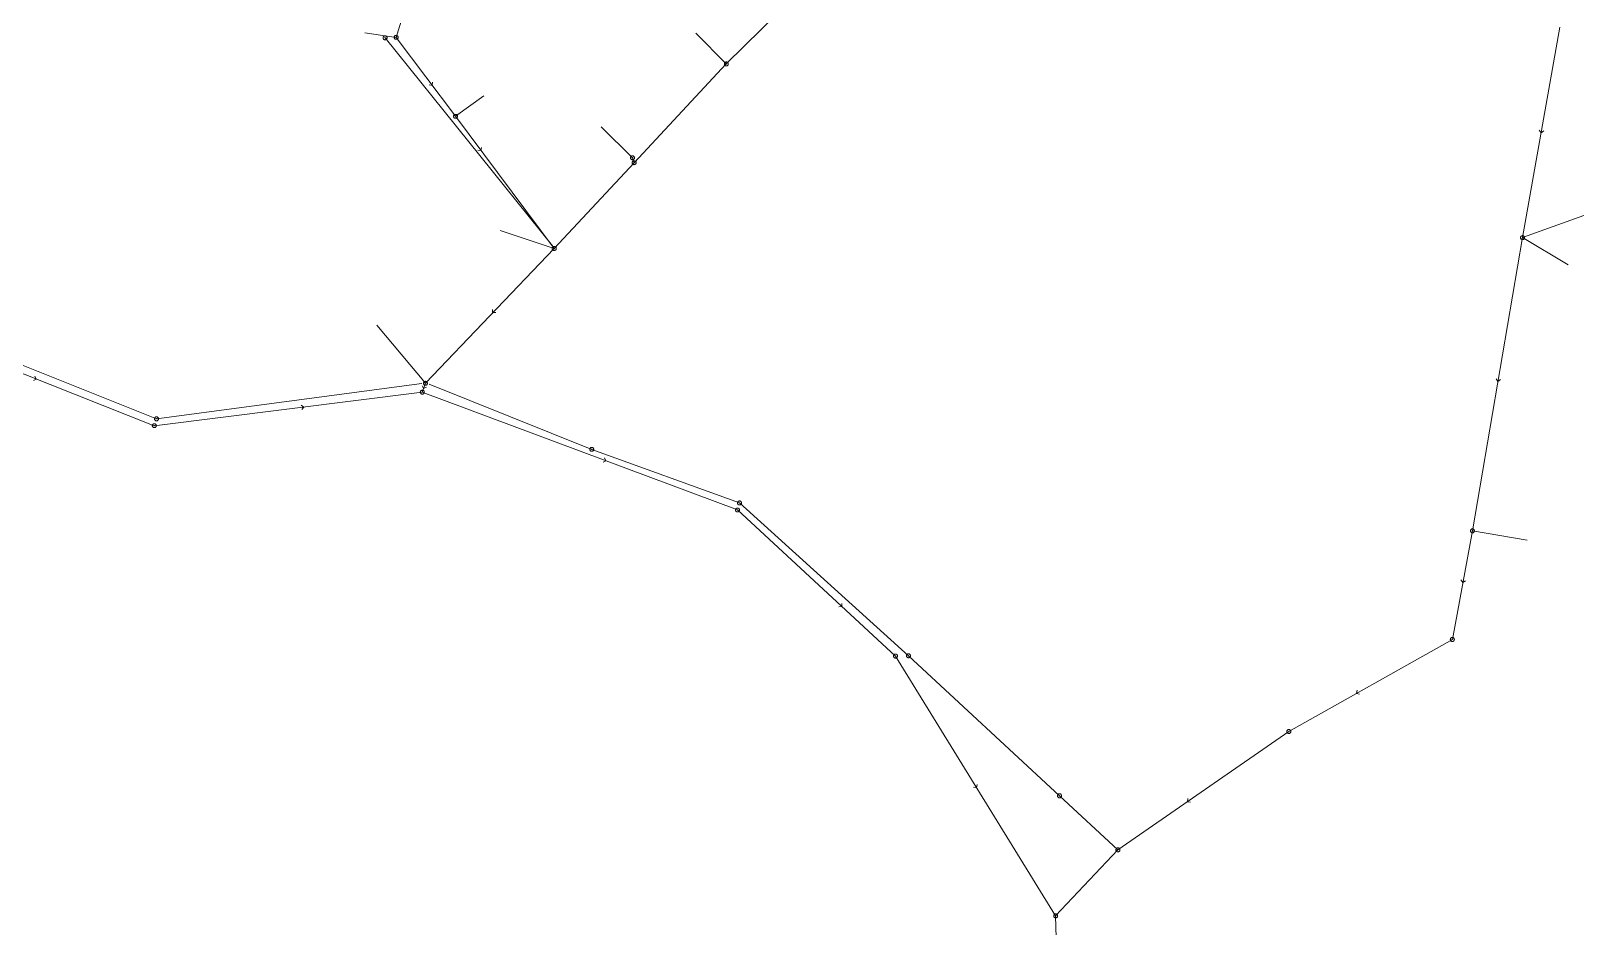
# Model space of a CAD drawing. Header units: metres. Extents: x 25504150 to 25508618, y 6694193 to 6702753.
# Drawn here: x 25505196.5 to 25505559, y 6698208.7 to 6698417.8 of the extents above; entities that cross this region are included whole.
import ezdxf

# ---------------------------------------------------------------- set-up
doc = ezdxf.new("R2010")
doc.units = ezdxf.units.M
for name, pattern in [('Sewer_node', [0]), ('Viemariputket', [0]), ('Viemarivarusteet', [0])]:
    doc.linetypes.add(name, pattern=pattern)
for name, color, linetype, lineweight in [('Sewer_node', 7, 'Sewer_node', 0), ('Viemariputket', 7, 'Viemariputket', 0), ('Viemarivarusteet', 7, 'Viemarivarusteet', 0)]:
    doc.layers.add(name, color=color, linetype=linetype, lineweight=lineweight)

msp = doc.modelspace()

# ---------------------------------------------------------------- linework, layer by layer
at = {"layer": 'Sewer_node', "color": 252, "linetype": 'Continuous', "lineweight": 9, "true_color": 0x848484, "flags": 128}
for points, elevation in [([(25505279.58, 6698416.25), (25505279.57, 6698416.32), (25505279.56, 6698416.39), (25505279.53, 6698416.46), (25505279.49, 6698416.52), (25505279.45, 6698416.58), (25505279.39, 6698416.62), (25505279.33, 6698416.66), (25505279.26, 6698416.69), (25505279.19, 6698416.7), (25505279.12, 6698416.71), (25505279.05, 6698416.7), (25505278.98, 6698416.69), (25505278.91, 6698416.66), (25505278.85, 6698416.62), (25505278.79, 6698416.58), (25505278.75, 6698416.52), (25505278.71, 6698416.46), (25505278.68, 6698416.39), (25505278.67, 6698416.32), (25505278.66, 6698416.25), (25505278.67, 6698416.18), (25505278.68, 6698416.11), (25505278.71, 6698416.04), (25505278.75, 6698415.98), (25505278.79, 6698415.92), (25505278.85, 6698415.88), (25505278.91, 6698415.84), (25505278.98, 6698415.81), (25505279.05, 6698415.8), (25505279.12, 6698415.79), (25505279.19, 6698415.8), (25505279.26, 6698415.81), (25505279.33, 6698415.84), (25505279.39, 6698415.88), (25505279.45, 6698415.92), (25505279.49, 6698415.98), (25505279.53, 6698416.04), (25505279.56, 6698416.11), (25505279.57, 6698416.18)], 39.49), ([(25505226.22, 6698327.32), (25505226.21, 6698327.39), (25505226.2, 6698327.46), (25505226.17, 6698327.53), (25505226.13, 6698327.59), (25505226.09, 6698327.65), (25505226.03, 6698327.69), (25505225.97, 6698327.73), (25505225.9, 6698327.76), (25505225.83, 6698327.77), (25505225.76, 6698327.78), (25505225.69, 6698327.77), (25505225.62, 6698327.76), (25505225.55, 6698327.73), (25505225.49, 6698327.69), (25505225.43, 6698327.65), (25505225.39, 6698327.59), (25505225.35, 6698327.53), (25505225.32, 6698327.46), (25505225.31, 6698327.39), (25505225.3, 6698327.32), (25505225.31, 6698327.25), (25505225.32, 6698327.18), (25505225.35, 6698327.11), (25505225.39, 6698327.05), (25505225.43, 6698326.99), (25505225.49, 6698326.95), (25505225.55, 6698326.91), (25505225.62, 6698326.88), (25505225.69, 6698326.87), (25505225.76, 6698326.86), (25505225.83, 6698326.87), (25505225.9, 6698326.88), (25505225.97, 6698326.91), (25505226.03, 6698326.95), (25505226.09, 6698326.99), (25505226.13, 6698327.05), (25505226.17, 6698327.11), (25505226.2, 6698327.18), (25505226.21, 6698327.25)], 38.55), ([(25505327.83, 6698320.19), (25505327.82, 6698320.26), (25505327.81, 6698320.33), (25505327.78, 6698320.4), (25505327.74, 6698320.46), (25505327.7, 6698320.52), (25505327.64, 6698320.56), (25505327.58, 6698320.6), (25505327.51, 6698320.63), (25505327.44, 6698320.64), (25505327.37, 6698320.65), (25505327.3, 6698320.64), (25505327.23, 6698320.63), (25505327.16, 6698320.6), (25505327.1, 6698320.56), (25505327.04, 6698320.52), (25505327, 6698320.46), (25505326.96, 6698320.4), (25505326.93, 6698320.33), (25505326.92, 6698320.26), (25505326.91, 6698320.19), (25505326.92, 6698320.12), (25505326.93, 6698320.05), (25505326.96, 6698319.98), (25505327, 6698319.92), (25505327.04, 6698319.86), (25505327.1, 6698319.82), (25505327.16, 6698319.78), (25505327.23, 6698319.75), (25505327.3, 6698319.74), (25505327.37, 6698319.73), (25505327.44, 6698319.74), (25505327.51, 6698319.75), (25505327.58, 6698319.78), (25505327.64, 6698319.82), (25505327.7, 6698319.86), (25505327.74, 6698319.92), (25505327.78, 6698319.98), (25505327.81, 6698320.05), (25505327.82, 6698320.12)], 37.8), ([(25505362.32, 6698307.68), (25505362.31, 6698307.75), (25505362.3, 6698307.82), (25505362.27, 6698307.89), (25505362.23, 6698307.95), (25505362.19, 6698308.01), (25505362.13, 6698308.05), (25505362.07, 6698308.09), (25505362, 6698308.12), (25505361.93, 6698308.13), (25505361.86, 6698308.14), (25505361.79, 6698308.13), (25505361.72, 6698308.12), (25505361.65, 6698308.09), (25505361.59, 6698308.05), (25505361.53, 6698308.01), (25505361.49, 6698307.95), (25505361.45, 6698307.89), (25505361.42, 6698307.82), (25505361.41, 6698307.75), (25505361.4, 6698307.68), (25505361.41, 6698307.61), (25505361.42, 6698307.54), (25505361.45, 6698307.47), (25505361.49, 6698307.41), (25505361.53, 6698307.35), (25505361.59, 6698307.31), (25505361.65, 6698307.27), (25505361.72, 6698307.24), (25505361.79, 6698307.23), (25505361.86, 6698307.22), (25505361.93, 6698307.23), (25505362, 6698307.24), (25505362.07, 6698307.27), (25505362.13, 6698307.31), (25505362.19, 6698307.35), (25505362.23, 6698307.41), (25505362.27, 6698307.47), (25505362.3, 6698307.54), (25505362.31, 6698307.61)], 37.69), ([(25505401.76, 6698272), (25505401.75, 6698272.07), (25505401.74, 6698272.14), (25505401.71, 6698272.21), (25505401.67, 6698272.27), (25505401.63, 6698272.33), (25505401.57, 6698272.37), (25505401.51, 6698272.41), (25505401.44, 6698272.44), (25505401.37, 6698272.45), (25505401.3, 6698272.46), (25505401.23, 6698272.45), (25505401.16, 6698272.44), (25505401.09, 6698272.41), (25505401.03, 6698272.37), (25505400.97, 6698272.33), (25505400.93, 6698272.27), (25505400.89, 6698272.21), (25505400.86, 6698272.14), (25505400.85, 6698272.07), (25505400.84, 6698272), (25505400.85, 6698271.93), (25505400.86, 6698271.86), (25505400.89, 6698271.79), (25505400.93, 6698271.73), (25505400.97, 6698271.67), (25505401.03, 6698271.63), (25505401.09, 6698271.59), (25505401.16, 6698271.56), (25505401.23, 6698271.55), (25505401.3, 6698271.54), (25505401.37, 6698271.55), (25505401.44, 6698271.56), (25505401.51, 6698271.59), (25505401.57, 6698271.63), (25505401.63, 6698271.67), (25505401.67, 6698271.73), (25505401.71, 6698271.79), (25505401.74, 6698271.86), (25505401.75, 6698271.93)], 37.53), ([(25505437.02, 6698239.32), (25505437.01, 6698239.39), (25505437, 6698239.47), (25505436.97, 6698239.53), (25505436.93, 6698239.6), (25505436.88, 6698239.65), (25505436.83, 6698239.7), (25505436.76, 6698239.74), (25505436.7, 6698239.77), (25505436.62, 6698239.78), (25505436.55, 6698239.79), (25505436.48, 6698239.78), (25505436.4, 6698239.77), (25505436.34, 6698239.74), (25505436.27, 6698239.7), (25505436.22, 6698239.65), (25505436.17, 6698239.6), (25505436.13, 6698239.53), (25505436.1, 6698239.47), (25505436.09, 6698239.39), (25505436.08, 6698239.32), (25505436.09, 6698239.25), (25505436.1, 6698239.17), (25505436.13, 6698239.11), (25505436.17, 6698239.04), (25505436.22, 6698238.99), (25505436.27, 6698238.94), (25505436.34, 6698238.9), (25505436.4, 6698238.87), (25505436.48, 6698238.86), (25505436.55, 6698238.85), (25505436.62, 6698238.86), (25505436.7, 6698238.87), (25505436.76, 6698238.9), (25505436.83, 6698238.94), (25505436.88, 6698238.99), (25505436.93, 6698239.04), (25505436.97, 6698239.11), (25505437, 6698239.17), (25505437.01, 6698239.25)], 38.22)]:
    msp.add_lwpolyline(points, close=True, dxfattribs=dict(at, elevation=elevation))
at = {"layer": 'Sewer_node', "color": 46, "linetype": 'Continuous', "true_color": 0x7f5f00, "flags": 128}
for points, elevation in [([(25505282.16, 6698416.36), (25505282.15, 6698416.43), (25505282.14, 6698416.5), (25505282.11, 6698416.57), (25505282.07, 6698416.63), (25505282.03, 6698416.69), (25505281.97, 6698416.73), (25505281.91, 6698416.77), (25505281.84, 6698416.8), (25505281.77, 6698416.81), (25505281.7, 6698416.82), (25505281.63, 6698416.81), (25505281.56, 6698416.8), (25505281.49, 6698416.77), (25505281.43, 6698416.73), (25505281.37, 6698416.69), (25505281.33, 6698416.63), (25505281.29, 6698416.57), (25505281.26, 6698416.5), (25505281.25, 6698416.43), (25505281.24, 6698416.36), (25505281.25, 6698416.29), (25505281.26, 6698416.22), (25505281.29, 6698416.15), (25505281.33, 6698416.09), (25505281.37, 6698416.03), (25505281.43, 6698415.99), (25505281.49, 6698415.95), (25505281.56, 6698415.92), (25505281.63, 6698415.91), (25505281.7, 6698415.9), (25505281.77, 6698415.91), (25505281.84, 6698415.92), (25505281.91, 6698415.95), (25505281.97, 6698415.99), (25505282.03, 6698416.03), (25505282.07, 6698416.09), (25505282.11, 6698416.15), (25505282.14, 6698416.22), (25505282.15, 6698416.29)], 39.29), ([(25505359.24, 6698410.16), (25505359.23, 6698410.23), (25505359.22, 6698410.3), (25505359.19, 6698410.37), (25505359.15, 6698410.43), (25505359.11, 6698410.49), (25505359.05, 6698410.53), (25505358.99, 6698410.57), (25505358.92, 6698410.6), (25505358.85, 6698410.61), (25505358.78, 6698410.62), (25505358.71, 6698410.61), (25505358.64, 6698410.6), (25505358.57, 6698410.57), (25505358.51, 6698410.53), (25505358.45, 6698410.49), (25505358.41, 6698410.43), (25505358.37, 6698410.37), (25505358.34, 6698410.3), (25505358.33, 6698410.23), (25505358.32, 6698410.16), (25505358.33, 6698410.09), (25505358.34, 6698410.02), (25505358.37, 6698409.95), (25505358.41, 6698409.89), (25505358.45, 6698409.83), (25505358.51, 6698409.79), (25505358.57, 6698409.75), (25505358.64, 6698409.72), (25505358.71, 6698409.71), (25505358.78, 6698409.7), (25505358.85, 6698409.71), (25505358.92, 6698409.72), (25505358.99, 6698409.75), (25505359.05, 6698409.79), (25505359.11, 6698409.83), (25505359.15, 6698409.89), (25505359.19, 6698409.95), (25505359.22, 6698410.02), (25505359.23, 6698410.09)], 39.35), ([(25505296.03, 6698397.93), (25505296.02, 6698398), (25505296.01, 6698398.07), (25505295.98, 6698398.14), (25505295.94, 6698398.2), (25505295.9, 6698398.26), (25505295.84, 6698398.3), (25505295.78, 6698398.34), (25505295.71, 6698398.37), (25505295.64, 6698398.38), (25505295.57, 6698398.39), (25505295.5, 6698398.38), (25505295.43, 6698398.37), (25505295.36, 6698398.34), (25505295.3, 6698398.3), (25505295.24, 6698398.26), (25505295.2, 6698398.2), (25505295.16, 6698398.14), (25505295.13, 6698398.07), (25505295.12, 6698398), (25505295.11, 6698397.93), (25505295.12, 6698397.86), (25505295.13, 6698397.79), (25505295.16, 6698397.72), (25505295.2, 6698397.66), (25505295.24, 6698397.6), (25505295.3, 6698397.56), (25505295.36, 6698397.52), (25505295.43, 6698397.49), (25505295.5, 6698397.48), (25505295.57, 6698397.47), (25505295.64, 6698397.48), (25505295.71, 6698397.49), (25505295.78, 6698397.52), (25505295.84, 6698397.56), (25505295.9, 6698397.6), (25505295.94, 6698397.66), (25505295.98, 6698397.72), (25505296.01, 6698397.79), (25505296.02, 6698397.86)], 39.16), ([(25505337.34, 6698388.25), (25505337.33, 6698388.32), (25505337.32, 6698388.39), (25505337.29, 6698388.46), (25505337.25, 6698388.52), (25505337.21, 6698388.58), (25505337.15, 6698388.62), (25505337.09, 6698388.66), (25505337.02, 6698388.69), (25505336.95, 6698388.7), (25505336.88, 6698388.71), (25505336.81, 6698388.7), (25505336.74, 6698388.69), (25505336.67, 6698388.66), (25505336.61, 6698388.62), (25505336.55, 6698388.58), (25505336.51, 6698388.52), (25505336.47, 6698388.46), (25505336.44, 6698388.39), (25505336.43, 6698388.32), (25505336.42, 6698388.25), (25505336.43, 6698388.18), (25505336.44, 6698388.11), (25505336.47, 6698388.04), (25505336.51, 6698387.98), (25505336.55, 6698387.92), (25505336.61, 6698387.88), (25505336.67, 6698387.84), (25505336.74, 6698387.81), (25505336.81, 6698387.8), (25505336.88, 6698387.79), (25505336.95, 6698387.8), (25505337.02, 6698387.81), (25505337.09, 6698387.84), (25505337.15, 6698387.88), (25505337.21, 6698387.92), (25505337.25, 6698387.98), (25505337.29, 6698388.04), (25505337.32, 6698388.11), (25505337.33, 6698388.18)], 39.26), ([(25505337.72, 6698387.1), (25505337.71, 6698387.17), (25505337.7, 6698387.24), (25505337.67, 6698387.31), (25505337.63, 6698387.37), (25505337.59, 6698387.43), (25505337.53, 6698387.47), (25505337.47, 6698387.51), (25505337.4, 6698387.54), (25505337.33, 6698387.55), (25505337.26, 6698387.56), (25505337.19, 6698387.55), (25505337.12, 6698387.54), (25505337.05, 6698387.51), (25505336.99, 6698387.47), (25505336.93, 6698387.43), (25505336.89, 6698387.37), (25505336.85, 6698387.31), (25505336.82, 6698387.24), (25505336.81, 6698387.17), (25505336.8, 6698387.1), (25505336.81, 6698387.03), (25505336.82, 6698386.96), (25505336.85, 6698386.89), (25505336.89, 6698386.83), (25505336.93, 6698386.77), (25505336.99, 6698386.73), (25505337.05, 6698386.69), (25505337.12, 6698386.66), (25505337.19, 6698386.65), (25505337.26, 6698386.64), (25505337.33, 6698386.65), (25505337.4, 6698386.66), (25505337.47, 6698386.69), (25505337.53, 6698386.73), (25505337.59, 6698386.77), (25505337.63, 6698386.83), (25505337.67, 6698386.89), (25505337.7, 6698386.96), (25505337.71, 6698387.03)], 37.45), ([(25505545.1, 6698369.61), (25505545.09, 6698369.68), (25505545.08, 6698369.75), (25505545.05, 6698369.82), (25505545.01, 6698369.88), (25505544.97, 6698369.94), (25505544.91, 6698369.98), (25505544.85, 6698370.02), (25505544.78, 6698370.05), (25505544.71, 6698370.06), (25505544.64, 6698370.07), (25505544.57, 6698370.06), (25505544.5, 6698370.05), (25505544.43, 6698370.02), (25505544.37, 6698369.98), (25505544.31, 6698369.94), (25505544.27, 6698369.88), (25505544.23, 6698369.82), (25505544.2, 6698369.75), (25505544.19, 6698369.68), (25505544.18, 6698369.61), (25505544.19, 6698369.54), (25505544.2, 6698369.47), (25505544.23, 6698369.4), (25505544.27, 6698369.34), (25505544.31, 6698369.28), (25505544.37, 6698369.24), (25505544.43, 6698369.2), (25505544.5, 6698369.17), (25505544.57, 6698369.16), (25505544.64, 6698369.15), (25505544.71, 6698369.16), (25505544.78, 6698369.17), (25505544.85, 6698369.2), (25505544.91, 6698369.24), (25505544.97, 6698369.28), (25505545.01, 6698369.34), (25505545.05, 6698369.4), (25505545.08, 6698369.47), (25505545.09, 6698369.54)], 39.24), ([(25505319.08, 6698367.07), (25505319.07, 6698367.14), (25505319.06, 6698367.22), (25505319.03, 6698367.28), (25505318.99, 6698367.35), (25505318.94, 6698367.4), (25505318.89, 6698367.45), (25505318.82, 6698367.49), (25505318.76, 6698367.52), (25505318.68, 6698367.53), (25505318.61, 6698367.54), (25505318.54, 6698367.53), (25505318.46, 6698367.52), (25505318.4, 6698367.49), (25505318.33, 6698367.45), (25505318.28, 6698367.4), (25505318.23, 6698367.35), (25505318.19, 6698367.28), (25505318.16, 6698367.22), (25505318.15, 6698367.14), (25505318.14, 6698367.07), (25505318.15, 6698367), (25505318.16, 6698366.92), (25505318.19, 6698366.86), (25505318.23, 6698366.79), (25505318.28, 6698366.74), (25505318.33, 6698366.69), (25505318.4, 6698366.65), (25505318.46, 6698366.62), (25505318.54, 6698366.61), (25505318.61, 6698366.6), (25505318.68, 6698366.61), (25505318.76, 6698366.62), (25505318.82, 6698366.65), (25505318.89, 6698366.69), (25505318.94, 6698366.74), (25505318.99, 6698366.79), (25505319.03, 6698366.86), (25505319.06, 6698366.92), (25505319.07, 6698367)], 39.32), ([(25505288.27, 6698333.54), (25505288.26, 6698333.61), (25505288.25, 6698333.68), (25505288.22, 6698333.75), (25505288.18, 6698333.81), (25505288.14, 6698333.87), (25505288.08, 6698333.91), (25505288.02, 6698333.95), (25505287.95, 6698333.98), (25505287.88, 6698333.99), (25505287.81, 6698334), (25505287.74, 6698333.99), (25505287.67, 6698333.98), (25505287.6, 6698333.95), (25505287.54, 6698333.91), (25505287.48, 6698333.87), (25505287.44, 6698333.81), (25505287.4, 6698333.75), (25505287.37, 6698333.68), (25505287.36, 6698333.61), (25505287.35, 6698333.54), (25505287.36, 6698333.47), (25505287.37, 6698333.4), (25505287.4, 6698333.33), (25505287.44, 6698333.27), (25505287.48, 6698333.21), (25505287.54, 6698333.17), (25505287.6, 6698333.13), (25505287.67, 6698333.1), (25505287.74, 6698333.09), (25505287.81, 6698333.08), (25505287.88, 6698333.09), (25505287.95, 6698333.1), (25505288.02, 6698333.13), (25505288.08, 6698333.17), (25505288.14, 6698333.21), (25505288.18, 6698333.27), (25505288.22, 6698333.33), (25505288.25, 6698333.4), (25505288.26, 6698333.47)], 38.41), ([(25505289, 6698335.61), (25505288.99, 6698335.68), (25505288.98, 6698335.75), (25505288.95, 6698335.82), (25505288.91, 6698335.88), (25505288.87, 6698335.94), (25505288.81, 6698335.98), (25505288.75, 6698336.02), (25505288.68, 6698336.05), (25505288.61, 6698336.06), (25505288.54, 6698336.07), (25505288.47, 6698336.06), (25505288.4, 6698336.05), (25505288.33, 6698336.02), (25505288.27, 6698335.98), (25505288.21, 6698335.94), (25505288.17, 6698335.88), (25505288.13, 6698335.82), (25505288.1, 6698335.75), (25505288.09, 6698335.68), (25505288.08, 6698335.61), (25505288.09, 6698335.54), (25505288.1, 6698335.47), (25505288.13, 6698335.4), (25505288.17, 6698335.34), (25505288.21, 6698335.28), (25505288.27, 6698335.24), (25505288.33, 6698335.2), (25505288.4, 6698335.17), (25505288.47, 6698335.16), (25505288.54, 6698335.15), (25505288.61, 6698335.16), (25505288.68, 6698335.17), (25505288.75, 6698335.2), (25505288.81, 6698335.24), (25505288.87, 6698335.28), (25505288.91, 6698335.34), (25505288.95, 6698335.4), (25505288.98, 6698335.47), (25505288.99, 6698335.54)], 38.51), ([(25505225.7, 6698325.71), (25505225.69, 6698325.78), (25505225.68, 6698325.85), (25505225.65, 6698325.92), (25505225.61, 6698325.98), (25505225.57, 6698326.04), (25505225.51, 6698326.08), (25505225.45, 6698326.12), (25505225.38, 6698326.15), (25505225.31, 6698326.16), (25505225.24, 6698326.17), (25505225.17, 6698326.16), (25505225.1, 6698326.15), (25505225.03, 6698326.12), (25505224.97, 6698326.08), (25505224.91, 6698326.04), (25505224.87, 6698325.98), (25505224.83, 6698325.92), (25505224.8, 6698325.85), (25505224.79, 6698325.78), (25505224.78, 6698325.71), (25505224.79, 6698325.64), (25505224.8, 6698325.57), (25505224.83, 6698325.5), (25505224.87, 6698325.44), (25505224.91, 6698325.38), (25505224.97, 6698325.34), (25505225.03, 6698325.3), (25505225.1, 6698325.27), (25505225.17, 6698325.26), (25505225.24, 6698325.25), (25505225.31, 6698325.26), (25505225.38, 6698325.27), (25505225.45, 6698325.3), (25505225.51, 6698325.34), (25505225.57, 6698325.38), (25505225.61, 6698325.44), (25505225.65, 6698325.5), (25505225.68, 6698325.57), (25505225.69, 6698325.64)], 38.29), ([(25505361.85, 6698306.03), (25505361.84, 6698306.1), (25505361.83, 6698306.17), (25505361.8, 6698306.24), (25505361.76, 6698306.3), (25505361.72, 6698306.36), (25505361.66, 6698306.4), (25505361.6, 6698306.44), (25505361.53, 6698306.47), (25505361.46, 6698306.48), (25505361.39, 6698306.49), (25505361.32, 6698306.48), (25505361.25, 6698306.47), (25505361.18, 6698306.44), (25505361.12, 6698306.4), (25505361.06, 6698306.36), (25505361.02, 6698306.3), (25505360.98, 6698306.24), (25505360.95, 6698306.17), (25505360.94, 6698306.1), (25505360.93, 6698306.03), (25505360.94, 6698305.96), (25505360.95, 6698305.89), (25505360.98, 6698305.82), (25505361.02, 6698305.76), (25505361.06, 6698305.7), (25505361.12, 6698305.66), (25505361.18, 6698305.62), (25505361.25, 6698305.59), (25505361.32, 6698305.58), (25505361.39, 6698305.57), (25505361.46, 6698305.58), (25505361.53, 6698305.59), (25505361.6, 6698305.62), (25505361.66, 6698305.66), (25505361.72, 6698305.7), (25505361.76, 6698305.76), (25505361.8, 6698305.82), (25505361.83, 6698305.89), (25505361.84, 6698305.96)], 37.94), ([(25505533.41, 6698301.16), (25505533.4, 6698301.23), (25505533.39, 6698301.3), (25505533.36, 6698301.37), (25505533.32, 6698301.43), (25505533.28, 6698301.49), (25505533.22, 6698301.53), (25505533.16, 6698301.57), (25505533.09, 6698301.6), (25505533.02, 6698301.61), (25505532.95, 6698301.62), (25505532.88, 6698301.61), (25505532.81, 6698301.6), (25505532.74, 6698301.57), (25505532.68, 6698301.53), (25505532.62, 6698301.49), (25505532.58, 6698301.43), (25505532.54, 6698301.37), (25505532.51, 6698301.3), (25505532.5, 6698301.23), (25505532.49, 6698301.16), (25505532.5, 6698301.09), (25505532.51, 6698301.02), (25505532.54, 6698300.95), (25505532.58, 6698300.89), (25505532.62, 6698300.83), (25505532.68, 6698300.79), (25505532.74, 6698300.75), (25505532.81, 6698300.72), (25505532.88, 6698300.71), (25505532.95, 6698300.7), (25505533.02, 6698300.71), (25505533.09, 6698300.72), (25505533.16, 6698300.75), (25505533.22, 6698300.79), (25505533.28, 6698300.83), (25505533.32, 6698300.89), (25505533.36, 6698300.95), (25505533.39, 6698301.02), (25505533.4, 6698301.09)], 39.25), ([(25505528.73, 6698275.81), (25505528.72, 6698275.88), (25505528.71, 6698275.96), (25505528.68, 6698276.02), (25505528.64, 6698276.09), (25505528.59, 6698276.14), (25505528.54, 6698276.19), (25505528.47, 6698276.23), (25505528.41, 6698276.26), (25505528.33, 6698276.27), (25505528.26, 6698276.28), (25505528.19, 6698276.27), (25505528.11, 6698276.26), (25505528.05, 6698276.23), (25505527.98, 6698276.19), (25505527.93, 6698276.14), (25505527.88, 6698276.09), (25505527.84, 6698276.02), (25505527.81, 6698275.96), (25505527.8, 6698275.88), (25505527.79, 6698275.81), (25505527.8, 6698275.74), (25505527.81, 6698275.66), (25505527.84, 6698275.6), (25505527.88, 6698275.53), (25505527.93, 6698275.48), (25505527.98, 6698275.43), (25505528.05, 6698275.39), (25505528.11, 6698275.36), (25505528.19, 6698275.35), (25505528.26, 6698275.34), (25505528.33, 6698275.35), (25505528.41, 6698275.36), (25505528.47, 6698275.39), (25505528.54, 6698275.43), (25505528.59, 6698275.48), (25505528.64, 6698275.53), (25505528.68, 6698275.6), (25505528.71, 6698275.66), (25505528.72, 6698275.74)], 38.71), ([(25505398.73, 6698271.93), (25505398.72, 6698272), (25505398.71, 6698272.07), (25505398.68, 6698272.14), (25505398.64, 6698272.2), (25505398.6, 6698272.26), (25505398.54, 6698272.3), (25505398.48, 6698272.34), (25505398.41, 6698272.37), (25505398.34, 6698272.38), (25505398.27, 6698272.39), (25505398.2, 6698272.38), (25505398.13, 6698272.37), (25505398.06, 6698272.34), (25505398, 6698272.3), (25505397.94, 6698272.26), (25505397.9, 6698272.2), (25505397.86, 6698272.14), (25505397.83, 6698272.07), (25505397.82, 6698272), (25505397.81, 6698271.93), (25505397.82, 6698271.86), (25505397.83, 6698271.79), (25505397.86, 6698271.72), (25505397.9, 6698271.66), (25505397.94, 6698271.6), (25505398, 6698271.56), (25505398.06, 6698271.52), (25505398.13, 6698271.49), (25505398.2, 6698271.48), (25505398.27, 6698271.47), (25505398.34, 6698271.48), (25505398.41, 6698271.49), (25505398.48, 6698271.52), (25505398.54, 6698271.56), (25505398.6, 6698271.6), (25505398.64, 6698271.66), (25505398.68, 6698271.72), (25505398.71, 6698271.79), (25505398.72, 6698271.86)], 37.87), ([(25505490.54, 6698254.32), (25505490.53, 6698254.39), (25505490.52, 6698254.46), (25505490.49, 6698254.53), (25505490.45, 6698254.59), (25505490.41, 6698254.65), (25505490.35, 6698254.69), (25505490.29, 6698254.73), (25505490.22, 6698254.76), (25505490.15, 6698254.77), (25505490.08, 6698254.78), (25505490.01, 6698254.77), (25505489.94, 6698254.76), (25505489.87, 6698254.73), (25505489.81, 6698254.69), (25505489.75, 6698254.65), (25505489.71, 6698254.59), (25505489.67, 6698254.53), (25505489.64, 6698254.46), (25505489.63, 6698254.39), (25505489.62, 6698254.32), (25505489.63, 6698254.25), (25505489.64, 6698254.18), (25505489.67, 6698254.11), (25505489.71, 6698254.05), (25505489.75, 6698253.99), (25505489.81, 6698253.95), (25505489.87, 6698253.91), (25505489.94, 6698253.88), (25505490.01, 6698253.87), (25505490.08, 6698253.86), (25505490.15, 6698253.87), (25505490.22, 6698253.88), (25505490.29, 6698253.91), (25505490.35, 6698253.95), (25505490.41, 6698253.99), (25505490.45, 6698254.05), (25505490.49, 6698254.11), (25505490.52, 6698254.18), (25505490.53, 6698254.25)], 38.56), ([(25505450.67, 6698226.7), (25505450.66, 6698226.77), (25505450.65, 6698226.85), (25505450.62, 6698226.91), (25505450.58, 6698226.98), (25505450.53, 6698227.03), (25505450.48, 6698227.08), (25505450.41, 6698227.12), (25505450.35, 6698227.15), (25505450.27, 6698227.16), (25505450.2, 6698227.17), (25505450.13, 6698227.16), (25505450.05, 6698227.15), (25505449.99, 6698227.12), (25505449.92, 6698227.08), (25505449.87, 6698227.03), (25505449.82, 6698226.98), (25505449.78, 6698226.91), (25505449.75, 6698226.85), (25505449.74, 6698226.77), (25505449.73, 6698226.7), (25505449.74, 6698226.63), (25505449.75, 6698226.55), (25505449.78, 6698226.49), (25505449.82, 6698226.42), (25505449.87, 6698226.37), (25505449.92, 6698226.32), (25505449.99, 6698226.28), (25505450.05, 6698226.25), (25505450.13, 6698226.24), (25505450.2, 6698226.23), (25505450.27, 6698226.24), (25505450.35, 6698226.25), (25505450.41, 6698226.28), (25505450.48, 6698226.32), (25505450.53, 6698226.37), (25505450.58, 6698226.42), (25505450.62, 6698226.49), (25505450.65, 6698226.55), (25505450.66, 6698226.63)], 38.08), ([(25505436.12, 6698211.29), (25505436.11, 6698211.36), (25505436.1, 6698211.43), (25505436.07, 6698211.5), (25505436.03, 6698211.56), (25505435.99, 6698211.62), (25505435.93, 6698211.66), (25505435.87, 6698211.7), (25505435.8, 6698211.73), (25505435.73, 6698211.74), (25505435.66, 6698211.75), (25505435.59, 6698211.74), (25505435.52, 6698211.73), (25505435.45, 6698211.7), (25505435.39, 6698211.66), (25505435.33, 6698211.62), (25505435.29, 6698211.56), (25505435.25, 6698211.5), (25505435.22, 6698211.43), (25505435.21, 6698211.36), (25505435.2, 6698211.29), (25505435.21, 6698211.22), (25505435.22, 6698211.15), (25505435.25, 6698211.08), (25505435.29, 6698211.02), (25505435.33, 6698210.96), (25505435.39, 6698210.92), (25505435.45, 6698210.88), (25505435.52, 6698210.85), (25505435.59, 6698210.84), (25505435.66, 6698210.83), (25505435.73, 6698210.84), (25505435.8, 6698210.85), (25505435.87, 6698210.88), (25505435.93, 6698210.92), (25505435.99, 6698210.96), (25505436.03, 6698211.02), (25505436.07, 6698211.08), (25505436.1, 6698211.15), (25505436.11, 6698211.22)], 37.32)]:
    msp.add_lwpolyline(points, close=True, dxfattribs=dict(at, elevation=elevation))
for points in [[(25505289.38, 6698405.24), (25505290.12, 6698405.16), (25505290.21, 6698405.9)], [(25505548.53, 6698394.71), (25505548.98, 6698394.11), (25505549.58, 6698394.54)], [(25505300.76, 6698390.04), (25505301.5, 6698389.95), (25505301.6, 6698390.68)], [(25505304.19, 6698352.85), (25505304.23, 6698352.1), (25505304.97, 6698352.13)], [(25505197.02, 6698336.29), (25505197.71, 6698336.6), (25505197.4, 6698337.28)], [(25505538.46, 6698336.65), (25505538.91, 6698336.05), (25505539.51, 6698336.48)], [(25505287.75, 6698335.05), (25505288.09, 6698334.38), (25505288.76, 6698334.71)], [(25505259.72, 6698329.45), (25505260.16, 6698330.06), (25505259.57, 6698330.5)], [(25505330, 6698317.19), (25505330.68, 6698317.52), (25505330.36, 6698318.19)], [(25505530.28, 6698289.71), (25505530.72, 6698289.1), (25505531.33, 6698289.52)], [(25505385.03, 6698283.42), (25505385.78, 6698283.47), (25505385.74, 6698284.21)], [(25505506.06, 6698263.94), (25505505.87, 6698263.21), (25505506.59, 6698263.02)], [(25505416.47, 6698241.36), (25505417.21, 6698241.21), (25505417.36, 6698241.94)], [(25505466.53, 6698238.68), (25505466.42, 6698237.94), (25505467.16, 6698237.82)]]:
    msp.add_lwpolyline(points, dxfattribs=at)
at = {"layer": 'Viemariputket', "color": 1, "linetype": 'Continuous', "lineweight": 15}
for p, q in [((25505281.7, 6698416.36), (25505284.5, 6698425.59)), ((25505371.21, 6698422.37), (25505358.78, 6698410.16)), ((25505281.7, 6698416.36), (25505274.39, 6698417.41)), ((25505358.78, 6698410.16), (25505351.65, 6698417.35)), ((25505544.64, 6698369.61, 36.84), (25505553.34, 6698418.71, 37.12)), ((25505295.57, 6698397.93), (25505281.7, 6698416.36)), ((25505337.26, 6698387.1), (25505358.78, 6698410.16)), ((25505295.57, 6698397.93), (25505302.14, 6698402.71)), ((25505318.61, 6698367.07), (25505295.57, 6698397.93)), ((25505336.91, 6698388.22), (25505329.6, 6698395.51)), ((25505337.26, 6698387.1), (25505336.91, 6698388.22)), ((25505318.61, 6698367.07), (25505337.26, 6698387.1)), ((25505544.64, 6698369.61, 37.27), (25505558.98, 6698374.75)), ((25505318.61, 6698367.07), (25505305.98, 6698371.24)), ((25505532.95, 6698301.16, 36.51), (25505544.64, 6698369.61, 36.84)), ((25505544.64, 6698369.61, 37.15), (25505555.29, 6698363.22)), ((25505288.54, 6698335.61), (25505318.61, 6698367.07)), ((25505288.54, 6698335.61), (25505277.2, 6698349.21)), ((25505181.91, 6698342.82), (25505225.24, 6698325.71)), ((25505225.24, 6698325.71), (25505287.81, 6698333.54)), ((25505287.81, 6698333.54), (25505288.54, 6698335.61)), ((25505361.39, 6698306.03), (25505287.81, 6698333.54)), ((25505398.27, 6698271.93), (25505361.39, 6698306.03)), ((25505528.26, 6698275.81), (25505532.95, 6698301.16, 36.51)), ((25505532.95, 6698301.16, 36.79), (25505545.75, 6698298.95)), ((25505490.08, 6698254.32), (25505528.26, 6698275.81)), ((25505435.66, 6698211.29), (25505398.27, 6698271.93)), ((25505450.2, 6698226.7), (25505490.08, 6698254.32)), ((25505435.66, 6698211.29, 35.92), (25505450.2, 6698226.7, 36.09)), ((25505436.07, 6698197.58, 35.87), (25505435.66, 6698211.29, 35.96))]:
    msp.add_line(p, q, dxfattribs=at)
at = {"layer": 'Viemariputket', "color": 251, "linetype": 'Continuous', "lineweight": 15, "true_color": 0x595959}
for p, q in [((25505318.22, 6698367.67), (25505279.12, 6698416.25)), ((25505225.76, 6698327.32), (25505183.1, 6698344.34)), ((25505287.7, 6698335.57), (25505225.76, 6698327.32)), ((25505327.37, 6698320.19), (25505289.43, 6698335.38)), ((25505361.86, 6698307.68), (25505327.37, 6698320.19)), ((25505401.3, 6698272), (25505361.86, 6698307.68)), ((25505401.3, 6698272), (25505436.55, 6698239.32))]:
    msp.add_line(p, q, dxfattribs=at)
at = {"layer": 'Viemariputket', "color": 251, "linetype": 'Continuous', "lineweight": 5, "true_color": 0x595959}
msp.add_line((25505436.55, 6698239.32), (25505450.2, 6698226.7, 36.07), dxfattribs=at)
at = {"layer": 'Viemarivarusteet', "color": 30, "true_color": 0xff7f00}
for p in [(25505279.12, 6698416.25, 39.49), (25505225.76, 6698327.32, 38.55), (25505327.37, 6698320.19, 37.8), (25505361.86, 6698307.68, 37.69), (25505401.3, 6698272, 37.53), (25505436.55, 6698239.32, 38.22)]:
    msp.add_point(p, dxfattribs=at)
at = {"layer": 'Viemarivarusteet', "color": 1}
for p in [(25505281.7, 6698416.36, 39.29), (25505358.78, 6698410.16, 39.35), (25505295.57, 6698397.93, 39.16), (25505336.88, 6698388.25, 39.26), (25505337.26, 6698387.1, 37.45), (25505544.64, 6698369.61, 39.24), (25505318.61, 6698367.07, 39.32), (25505287.81, 6698333.54, 38.41), (25505288.54, 6698335.61, 38.51), (25505225.24, 6698325.71, 38.29), (25505361.39, 6698306.03, 37.94), (25505532.95, 6698301.16, 39.25), (25505528.26, 6698275.81, 38.71), (25505398.27, 6698271.93, 37.87), (25505490.08, 6698254.32, 38.56), (25505450.2, 6698226.7, 38.08), (25505435.66, 6698211.29, 37.32)]:
    msp.add_point(p, dxfattribs=at)

doc.saveas('drawing.dxf')
